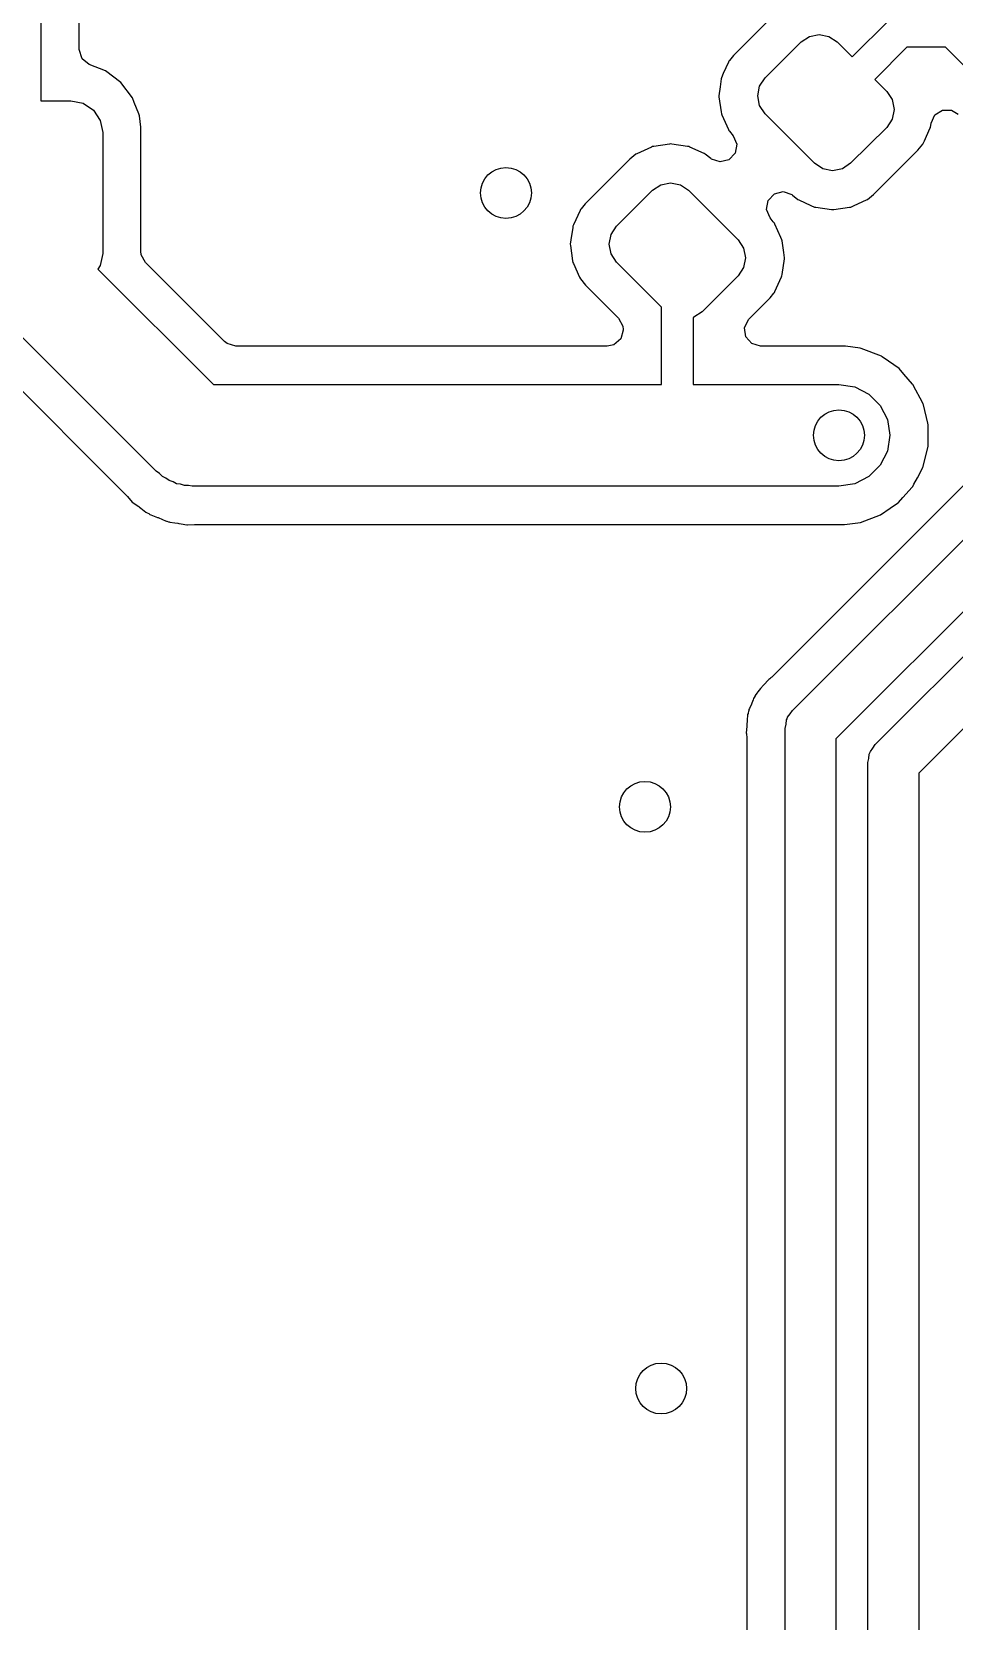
# Model space of a CAD drawing. Extents: x 4.14 to 7.68, y -5.31 to -1.77.
# Drawn here: x 4.5004 to 4.7856, y -3.187 to -2.6951 of the extents above; entities that cross this region are included whole.
import ezdxf

# ---------------------------------------------------------------- set-up
doc = ezdxf.new("R2010")
doc.units = 0
doc.header["$MEASUREMENT"] = 0
doc.layers.add('BLACK', color=7, linetype='CONTINUOUS')

msp = doc.modelspace()

# ---------------------------------------------------------------- linework, layer by layer
at = {"layer": 'BLACK', "linetype": 'CONTINUOUS'}
for p, q in [((4.50315, -2.67636), (4.50315, -2.71646)), ((4.51498, -2.70062), (4.51498, -2.68285)), ((4.73126, -2.68856), (4.71749, -2.70233)), ((4.75412, -2.70292), (4.76552, -2.69152)), ((4.72718, -2.70938), (4.73831, -2.69824)), ((4.73831, -2.69824), (4.74087, -2.69653)), ((4.74087, -2.69653), (4.74388, -2.69594)), ((4.74388, -2.69594), (4.74689, -2.69653)), ((4.74689, -2.69653), (4.74945, -2.69824)), ((4.74945, -2.69824), (4.75412, -2.70292)), ((4.77104, -2.69992), (4.76108, -2.70988)), ((4.78296, -2.69992), (4.77104, -2.69992)), ((4.79429, -2.71125), (4.78296, -2.69992)), ((4.51591, -2.70351), (4.51498, -2.70062)), ((4.51811, -2.70523), (4.51591, -2.70351)), ((4.52318, -2.70724), (4.51811, -2.70523)), ((4.71584, -2.7045), (4.71424, -2.70803)), ((4.71597, -2.70422), (4.71584, -2.7045)), ((4.71584, -2.7045), (4.71584, -2.7045)), ((4.71617, -2.70398), (4.71597, -2.70422)), ((4.71741, -2.70244), (4.71617, -2.70398)), ((4.71749, -2.70233), (4.71741, -2.70244)), ((4.71741, -2.70244), (4.71741, -2.70244)), ((4.92092, -2.70312), (4.72923, -2.89481)), ((4.52791, -2.71083), (4.52318, -2.70724)), ((4.71359, -2.70971), (4.71323, -2.71219)), ((4.71364, -2.70936), (4.71359, -2.70971)), ((4.71359, -2.70971), (4.71359, -2.70971)), ((4.71424, -2.70803), (4.71364, -2.70936)), ((4.72547, -2.71193), (4.72718, -2.70938)), ((4.73564, -2.90513), (4.93114, -2.70963)), ((4.76108, -2.70988), (4.76476, -2.71355)), ((4.5315, -2.71556), (4.52791, -2.71083)), ((4.71323, -2.71219), (4.71284, -2.71495)), ((4.71284, -2.71495), (4.71289, -2.71529)), ((4.72487, -2.71495), (4.72547, -2.71193)), ((4.72547, -2.71796), (4.72487, -2.71495)), ((4.76476, -2.71355), (4.76647, -2.71611)), ((4.50315, -2.71646), (4.51244, -2.71646)), ((4.51244, -2.71646), (4.51621, -2.71721)), ((4.51621, -2.71721), (4.5194, -2.71934)), ((4.5194, -2.71934), (4.52153, -2.72253)), ((4.53205, -2.71696), (4.5315, -2.71556)), ((4.53347, -2.72053), (4.53205, -2.71696)), ((4.71289, -2.71529), (4.71355, -2.71994)), ((4.71355, -2.71994), (4.71364, -2.72053)), ((4.72718, -2.72051), (4.72547, -2.71796)), ((4.76647, -2.71611), (4.76706, -2.71912)), ((4.76706, -2.71912), (4.76647, -2.72213)), ((4.77964, -2.72086), (4.782, -2.71934)), ((4.782, -2.71934), (4.78479, -2.71934)), ((4.78479, -2.71934), (4.7869, -2.72059)), ((4.52153, -2.72253), (4.52228, -2.7263)), ((4.53369, -2.72108), (4.53347, -2.72053)), ((4.53411, -2.72462), (4.53369, -2.72108)), ((4.53411, -2.76306), (4.53411, -2.72462)), ((4.71364, -2.72053), (4.71378, -2.72085)), ((4.71378, -2.72085), (4.71378, -2.72085)), ((4.71378, -2.72085), (4.71581, -2.72531)), ((4.74249, -2.73582), (4.72718, -2.72051)), ((4.93996, -2.72308), (4.74908, -2.91396)), ((4.76476, -2.72469), (4.75362, -2.73582)), ((4.76647, -2.72213), (4.76476, -2.72469)), ((4.77642, -2.72884), (4.77815, -2.72503)), ((4.77815, -2.72503), (4.7783, -2.72471)), ((4.77815, -2.72503), (4.77815, -2.72503)), ((4.7783, -2.72471), (4.77849, -2.7234)), ((4.77849, -2.7234), (4.77964, -2.72086)), ((4.52228, -2.7263), (4.52228, -2.7637)), ((4.6976, -2.72989), (4.69271, -2.73059)), ((4.69795, -2.72984), (4.6976, -2.72989)), ((4.69829, -2.72989), (4.69795, -2.72984)), ((4.70318, -2.73059), (4.69829, -2.72989)), ((4.71581, -2.72531), (4.71597, -2.72567)), ((4.71597, -2.72567), (4.71617, -2.72591)), ((4.71617, -2.72591), (4.71732, -2.72734)), ((4.71732, -2.72734), (4.71838, -2.72993)), ((4.71838, -2.72993), (4.71788, -2.73268)), ((4.77444, -2.73174), (4.77596, -2.72985)), ((4.77596, -2.72985), (4.77642, -2.72884)), ((4.68533, -2.73449), (4.67156, -2.74826)), ((4.68722, -2.73297), (4.68533, -2.73449)), ((4.6875, -2.73284), (4.68722, -2.73297)), ((4.69204, -2.73078), (4.6875, -2.73284)), ((4.6875, -2.73284), (4.6875, -2.73284)), ((4.69236, -2.73064), (4.69204, -2.73078)), ((4.69204, -2.73078), (4.69204, -2.73078)), ((4.69271, -2.73059), (4.69236, -2.73064)), ((4.69271, -2.73059), (4.69271, -2.73059)), ((4.70353, -2.73064), (4.70318, -2.73059)), ((4.70318, -2.73059), (4.70318, -2.73059)), ((4.70385, -2.73078), (4.70353, -2.73064)), ((4.70836, -2.73283), (4.70385, -2.73078)), ((4.70385, -2.73078), (4.70385, -2.73078)), ((4.70867, -2.73297), (4.70836, -2.73283)), ((4.71034, -2.73432), (4.70867, -2.73297)), ((4.71062, -2.73452), (4.71034, -2.73432)), ((4.71327, -2.73541), (4.71062, -2.73452)), ((4.71598, -2.73472), (4.71327, -2.73541)), ((4.71788, -2.73268), (4.71598, -2.73472)), ((4.76067, -2.74551), (4.77444, -2.73174)), ((4.74504, -2.73753), (4.74249, -2.73582)), ((4.74805, -2.73813), (4.74504, -2.73753)), ((4.75107, -2.73753), (4.74805, -2.73813)), ((4.75362, -2.73582), (4.75107, -2.73753)), ((4.76123, -2.91573), (4.94174, -2.73522)), ((4.68124, -2.75531), (4.69238, -2.74418)), ((4.69238, -2.74418), (4.69493, -2.74247)), ((4.69493, -2.74247), (4.69795, -2.74187)), ((4.69795, -2.74187), (4.70096, -2.74247)), ((4.70096, -2.74247), (4.70351, -2.74418)), ((4.70351, -2.74418), (4.71882, -2.75949)), ((4.73002, -2.74528), (4.73273, -2.74459)), ((4.73273, -2.74459), (4.73538, -2.74548)), ((4.67147, -2.74837), (4.67023, -2.74991)), ((4.67156, -2.74826), (4.67147, -2.74837)), ((4.67147, -2.74837), (4.67147, -2.74837)), ((4.72762, -2.75007), (4.72812, -2.74732)), ((4.72812, -2.74732), (4.73002, -2.74528)), ((4.73538, -2.74548), (4.73566, -2.74568)), ((4.73566, -2.74568), (4.73733, -2.74703)), ((4.73733, -2.74703), (4.73761, -2.74716)), ((4.73761, -2.74716), (4.73761, -2.74716)), ((4.73761, -2.74716), (4.74129, -2.74883)), ((4.74129, -2.74883), (4.74247, -2.74936)), ((4.74247, -2.74936), (4.74282, -2.74941)), ((4.74282, -2.74941), (4.74282, -2.74941)), ((4.74282, -2.74941), (4.7477, -2.75011)), ((4.7484, -2.75011), (4.75329, -2.74941)), ((4.75329, -2.74941), (4.75364, -2.74936)), ((4.75329, -2.74941), (4.75329, -2.74941)), ((4.75364, -2.74936), (4.75468, -2.74889)), ((4.75468, -2.74889), (4.7585, -2.74716)), ((4.7585, -2.74716), (4.75878, -2.74703)), ((4.7585, -2.74716), (4.7585, -2.74716)), ((4.75878, -2.74703), (4.76067, -2.74551)), ((4.95056, -2.74867), (4.77467, -2.92456)), ((4.66991, -2.75044), (4.66788, -2.75491)), ((4.67004, -2.75015), (4.66991, -2.75044)), ((4.66991, -2.75044), (4.66991, -2.75044)), ((4.67023, -2.74991), (4.67004, -2.75015)), ((4.72868, -2.75266), (4.72762, -2.75007)), ((4.72969, -2.75391), (4.72868, -2.75266)), ((4.73003, -2.75433), (4.72969, -2.75391)), ((4.73016, -2.75461), (4.73003, -2.75433)), ((4.73207, -2.75882), (4.73016, -2.75461)), ((4.73016, -2.75461), (4.73016, -2.75461)), ((4.7477, -2.75011), (4.74805, -2.75016)), ((4.74805, -2.75016), (4.7484, -2.75011)), ((4.6671, -2.75947), (4.6669, -2.76088)), ((4.66765, -2.75564), (4.6671, -2.75947)), ((4.6677, -2.75529), (4.66765, -2.75564)), ((4.66765, -2.75564), (4.66765, -2.75564)), ((4.66788, -2.75491), (4.6677, -2.75529)), ((4.67894, -2.76088), (4.67953, -2.75787)), ((4.67953, -2.75787), (4.68124, -2.75531)), ((4.71882, -2.75949), (4.72053, -2.76204)), ((4.73236, -2.75947), (4.73207, -2.75882)), ((4.73241, -2.75982), (4.73236, -2.75947)), ((4.52228, -2.7637), (4.52153, -2.76747)), ((4.53423, -2.76411), (4.53411, -2.76306)), ((4.53557, -2.76656), (4.53423, -2.76411)), ((4.6669, -2.76088), (4.66695, -2.76123)), ((4.66695, -2.76123), (4.66764, -2.76601)), ((4.67953, -2.76389), (4.67894, -2.76088)), ((4.68124, -2.76645), (4.67953, -2.76389)), ((4.72053, -2.76204), (4.72113, -2.76505)), ((4.73293, -2.76341), (4.73241, -2.75982)), ((4.73241, -2.75982), (4.73241, -2.75982)), ((4.73316, -2.76505), (4.73293, -2.76341)), ((4.52153, -2.76747), (4.52081, -2.76854)), ((4.52081, -2.76854), (4.55652, -2.80425)), ((4.55997, -2.79097), (4.53557, -2.76656)), ((4.66764, -2.76601), (4.6677, -2.76647)), ((4.6677, -2.76647), (4.66785, -2.76679)), ((4.66785, -2.76679), (4.66785, -2.76679)), ((4.66785, -2.76679), (4.6698, -2.77108)), ((4.69511, -2.78032), (4.68124, -2.76645)), ((4.72053, -2.76807), (4.71882, -2.77062)), ((4.72113, -2.76505), (4.72053, -2.76807)), ((4.73243, -2.77021), (4.73311, -2.7654)), ((4.73311, -2.7654), (4.73316, -2.76505)), ((4.6698, -2.77108), (4.67004, -2.7716)), ((4.67004, -2.7716), (4.67156, -2.77349)), ((4.67156, -2.77349), (4.67729, -2.77923)), ((4.71882, -2.77062), (4.70769, -2.78176)), ((4.73016, -2.7755), (4.73222, -2.77096)), ((4.73222, -2.77096), (4.73236, -2.77064)), ((4.73222, -2.77096), (4.73222, -2.77096)), ((4.73236, -2.77064), (4.73243, -2.77021)), ((4.72223, -2.78395), (4.72841, -2.77776)), ((4.72841, -2.77776), (4.72851, -2.77767)), ((4.72851, -2.77767), (4.72868, -2.77746)), ((4.72868, -2.77746), (4.72983, -2.77602)), ((4.72983, -2.77602), (4.73003, -2.77578)), ((4.72983, -2.77602), (4.72983, -2.77602)), ((4.73003, -2.77578), (4.73016, -2.7755)), ((4.53886, -2.83114), (4.49146, -2.78373)), ((4.67729, -2.77923), (4.68183, -2.78376)), ((4.68183, -2.78376), (4.68317, -2.78622)), ((4.69511, -2.80425), (4.69511, -2.78032)), ((4.70513, -2.78347), (4.70495, -2.7835)), ((4.70495, -2.7835), (4.70495, -2.80425)), ((4.70769, -2.78176), (4.70513, -2.78347)), ((4.72198, -2.78421), (4.72223, -2.78395)), ((4.68328, -2.78746), (4.68249, -2.79014)), ((4.68317, -2.78622), (4.68328, -2.78727)), ((4.68328, -2.78727), (4.68328, -2.78746)), ((4.72082, -2.78675), (4.72198, -2.78421)), ((4.72122, -2.78952), (4.72082, -2.78675)), ((4.48378, -2.79278), (4.5297, -2.8387)), ((4.5608, -2.79163), (4.55997, -2.79097)), ((4.56348, -2.79242), (4.5608, -2.79163)), ((4.67832, -2.79242), (4.56348, -2.79242)), ((4.68038, -2.79197), (4.67832, -2.79242)), ((4.68249, -2.79014), (4.68038, -2.79197)), ((4.72305, -2.79163), (4.72122, -2.78952)), ((4.72573, -2.79242), (4.72305, -2.79163)), ((4.75182, -2.79242), (4.72573, -2.79242)), ((4.75198, -2.79244), (4.75182, -2.79242)), ((4.75661, -2.79305), (4.75198, -2.79244)), ((4.75198, -2.79244), (4.75198, -2.79244)), ((4.75691, -2.79309), (4.75661, -2.79305)), ((4.75661, -2.79305), (4.75661, -2.79305)), ((4.76313, -2.79552), (4.75691, -2.79309)), ((4.76337, -2.79569), (4.76313, -2.79552)), ((4.76531, -2.79705), (4.76337, -2.79569)), ((4.76337, -2.79569), (4.76337, -2.79569)), ((4.76859, -2.79935), (4.76531, -2.79705)), ((4.77007, -2.80105), (4.76859, -2.79935)), ((4.77277, -2.80414), (4.77007, -2.80105)), ((4.55652, -2.80425), (4.69511, -2.80425)), ((4.70495, -2.80425), (4.75, -2.80425)), ((4.75, -2.80425), (4.75487, -2.80502)), ((4.75487, -2.80502), (4.75926, -2.80726)), ((4.75926, -2.80726), (4.76274, -2.81074)), ((4.77298, -2.80438), (4.77277, -2.80414)), ((4.77311, -2.80465), (4.77298, -2.80438)), ((4.77582, -2.8099), (4.77311, -2.80465)), ((4.77311, -2.80465), (4.77311, -2.80465)), ((4.76274, -2.81074), (4.76498, -2.81513)), ((4.77604, -2.81032), (4.77582, -2.8099)), ((4.77611, -2.81061), (4.77604, -2.81032)), ((4.77746, -2.81624), (4.77611, -2.81061)), ((4.76498, -2.81513), (4.76575, -2.82)), ((4.7776, -2.81681), (4.77746, -2.81624)), ((4.77756, -2.82348), (4.7776, -2.81681)), ((4.76575, -2.82), (4.76498, -2.82487)), ((4.77594, -2.82996), (4.77756, -2.82348)), ((4.76498, -2.82487), (4.76274, -2.82926)), ((4.53987, -2.83186), (4.53886, -2.83114)), ((4.54074, -2.83274), (4.53987, -2.83186)), ((4.54185, -2.8333), (4.54074, -2.83274)), ((4.54285, -2.83403), (4.54185, -2.8333)), ((4.75926, -2.83274), (4.75487, -2.83498)), ((4.76274, -2.82926), (4.75926, -2.83274)), ((4.77318, -2.83516), (4.77426, -2.83312)), ((4.77426, -2.83312), (4.77594, -2.82996)), ((4.54403, -2.83441), (4.54285, -2.83403)), ((4.54513, -2.83498), (4.54403, -2.83441)), ((4.54636, -2.83517), (4.54513, -2.83498)), ((4.54754, -2.83555), (4.54636, -2.83517)), ((4.54878, -2.83555), (4.54754, -2.83555)), ((4.55, -2.83575), (4.54878, -2.83555)), ((4.75, -2.83575), (4.55, -2.83575)), ((4.75487, -2.83498), (4.75, -2.83575)), ((4.76981, -2.83923), (4.77261, -2.83608)), ((4.77261, -2.83608), (4.77281, -2.83586)), ((4.77261, -2.83608), (4.77261, -2.83608)), ((4.77281, -2.83586), (4.77318, -2.83516)), ((4.5297, -2.8387), (4.52993, -2.83895)), ((4.52993, -2.83895), (4.53141, -2.84065)), ((4.53141, -2.84065), (4.53344, -2.84207)), ((4.53344, -2.84207), (4.53365, -2.84223)), ((4.53365, -2.84223), (4.53406, -2.84255)), ((4.53406, -2.84255), (4.53561, -2.84376)), ((4.76287, -2.84462), (4.76589, -2.84255)), ((4.76589, -2.84255), (4.76813, -2.84101)), ((4.76813, -2.84101), (4.76837, -2.84084)), ((4.76813, -2.84101), (4.76813, -2.84101)), ((4.76837, -2.84084), (4.76981, -2.83923)), ((4.53561, -2.84376), (4.53588, -2.84389)), ((4.53588, -2.84389), (4.536, -2.84396)), ((4.536, -2.84396), (4.53651, -2.84425)), ((4.53651, -2.84425), (4.53663, -2.84431)), ((4.53663, -2.84431), (4.53687, -2.84448)), ((4.53687, -2.84448), (4.53715, -2.84459)), ((4.53715, -2.84459), (4.53715, -2.84459)), ((4.53715, -2.84459), (4.53919, -2.84539)), ((4.53919, -2.84539), (4.53943, -2.84549)), ((4.53943, -2.84549), (4.54076, -2.84609)), ((4.54076, -2.84609), (4.54169, -2.84651)), ((4.54169, -2.84651), (4.54199, -2.84656)), ((4.54199, -2.84656), (4.54211, -2.8466)), ((4.54211, -2.8466), (4.54268, -2.84677)), ((4.54268, -2.84677), (4.54281, -2.8468)), ((4.54281, -2.8468), (4.54309, -2.84691)), ((4.54309, -2.84691), (4.54455, -2.8471)), ((4.54455, -2.8471), (4.54556, -2.84723)), ((4.54556, -2.84723), (4.54581, -2.84727)), ((4.54581, -2.84727), (4.54657, -2.84741)), ((4.54657, -2.84741), (4.54826, -2.84773)), ((4.54826, -2.84773), (4.54855, -2.84771)), ((4.54855, -2.84771), (4.55067, -2.84759)), ((4.54855, -2.84771), (4.54855, -2.84771)), ((4.55067, -2.84759), (4.55096, -2.84758)), ((4.55096, -2.84758), (4.75167, -2.84758)), ((4.75167, -2.84758), (4.75663, -2.84698)), ((4.75663, -2.84698), (4.76287, -2.84462)), ((4.72692, -2.8971), (4.72671, -2.89733)), ((4.72807, -2.8958), (4.72692, -2.8971)), ((4.7283, -2.89554), (4.72807, -2.8958)), ((4.72807, -2.8958), (4.72807, -2.8958)), ((4.7286, -2.89535), (4.7283, -2.89554)), ((4.72887, -2.89512), (4.7286, -2.89535)), ((4.72923, -2.89481), (4.72886, -2.89511)), ((4.72886, -2.89511), (4.72887, -2.89512)), ((4.72349, -2.90182), (4.72326, -2.90242)), ((4.72362, -2.90147), (4.72349, -2.90182)), ((4.72374, -2.90114), (4.72362, -2.90147)), ((4.72362, -2.90147), (4.72362, -2.90147)), ((4.72395, -2.90086), (4.72374, -2.90114)), ((4.72403, -2.90073), (4.72395, -2.90086)), ((4.72433, -2.90021), (4.72403, -2.90073)), ((4.72442, -2.90009), (4.72433, -2.90021)), ((4.72457, -2.89977), (4.72442, -2.90009)), ((4.72492, -2.89937), (4.72457, -2.89977)), ((4.72578, -2.8984), (4.72492, -2.89937)), ((4.72603, -2.89809), (4.72578, -2.8984)), ((4.72616, -2.89791), (4.72603, -2.89809)), ((4.72627, -2.89777), (4.72616, -2.89791)), ((4.72616, -2.89791), (4.72616, -2.89791)), ((4.72671, -2.89733), (4.72627, -2.89777)), ((4.72176, -2.90643), (4.72163, -2.90825)), ((4.72189, -2.90609), (4.72176, -2.90643)), ((4.72192, -2.90595), (4.72189, -2.90609)), ((4.72207, -2.90537), (4.72192, -2.90595)), ((4.72211, -2.90523), (4.72207, -2.90537)), ((4.72217, -2.90488), (4.72211, -2.90523)), ((4.72232, -2.90456), (4.72217, -2.90488)), ((4.72295, -2.90322), (4.72232, -2.90456)), ((4.72232, -2.90456), (4.72232, -2.90456)), ((4.7231, -2.90285), (4.72295, -2.90322)), ((4.72326, -2.90242), (4.7231, -2.90285)), ((4.73412, -2.90727), (4.73494, -2.90625)), ((4.73494, -2.90625), (4.73564, -2.90513)), ((4.72149, -2.91013), (4.72134, -2.91205)), ((4.7215, -2.90976), (4.72149, -2.91013)), ((4.72158, -2.90865), (4.7215, -2.90916)), ((4.7215, -2.90916), (4.7215, -2.90976)), ((4.72163, -2.90825), (4.72158, -2.90865)), ((4.73333, -2.91069), (4.73363, -2.9094)), ((4.73333, -4.05144), (4.73333, -2.91069)), ((4.73363, -2.9094), (4.73377, -2.9081)), ((4.73377, -2.9081), (4.73401, -2.90771)), ((4.73401, -2.90771), (4.73412, -2.90727)), ((4.72134, -2.91205), (4.72142, -2.9124)), ((4.72142, -2.9124), (4.72144, -2.91275)), ((4.72144, -2.91275), (4.72144, -2.91275)), ((4.72144, -2.91275), (4.7215, -2.91331)), ((4.7215, -2.91331), (4.7215, -4.04448)), ((4.74908, -2.91396), (4.74908, -4.05471)), ((4.75971, -2.91787), (4.76053, -2.91685)), ((4.76053, -2.91685), (4.76123, -2.91573)), ((4.75892, -2.92129), (4.75922, -2.92)), ((4.75892, -4.06204), (4.75892, -2.92129)), ((4.75922, -2.92), (4.75936, -2.9187)), ((4.75936, -2.9187), (4.7596, -2.91831)), ((4.7596, -2.91831), (4.75971, -2.91787)), ((4.77467, -2.92456), (4.77467, -4.06531))]:
    msp.add_line(p, q, dxfattribs=at)
at = {"layer": 'BLACK'}
for centre in [(4.647, -2.745), (4.75, -2.82), (4.69, -2.935), (4.695, -3.115)]:
    msp.add_circle(centre, 0.00787, dxfattribs=at)

doc.saveas('drawing.dxf')
